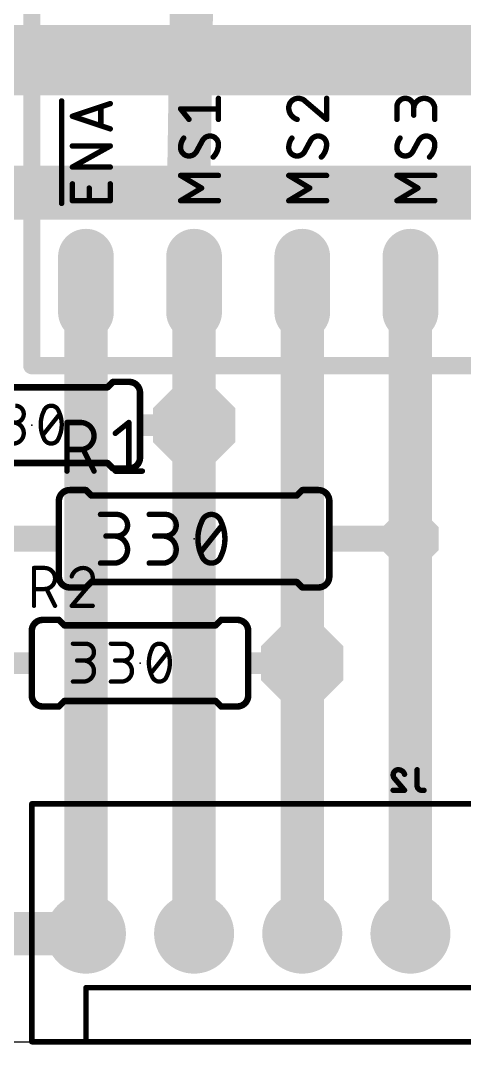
# Model space of a CAD drawing. Extents: x 36.8 to 81, y -0.1 to 39.4.
# Drawn here: x 51.8 to 62.23, y -0.06 to 23.98 of the extents above; entities that cross this region are included whole.
import ezdxf

# ---------------------------------------------------------------- set-up
doc = ezdxf.new("R2010")
doc.units = 0
for name, color, linetype in [('1', 22, 'CONTINUOUS'), ('16', 175, 'CONTINUOUS'), ('17', 82, 'CONTINUOUS'), ('18', 82, 'CONTINUOUS'), ('20', 30, 'CONTINUOUS'), ('21', 253, 'CONTINUOUS'), ('22', 253, 'CONTINUOUS'), ('23', 7, 'CONTINUOUS'), ('25', 253, 'CONTINUOUS'), ('26', 253, 'CONTINUOUS'), ('27', 253, 'CONTINUOUS'), ('51', 253, 'CONTINUOUS')]:
    doc.layers.add(name, color=color, linetype=linetype)

# ---------------------------------------------------------------- blocks, each defined once
blk = doc.blocks.new('ROUNDP')
at = {"const_width": 0.5}
blk.add_lwpolyline([(0, -0.25, 1), (0, 0.25, 1), (0, -0.25)], format="xyb", dxfattribs=at)
blk = doc.blocks.new('RECT')
blk.add_solid([(-0.5, -0.5), (0.5, -0.5), (-0.5, 0.5), (0.5, 0.5)])
blk = doc.blocks.new('OCTAGONP')
at = {"const_width": 0.5}
blk.add_lwpolyline([(-0.25, -0.1036), (-0.25, 0.1036), (-0.1036, 0.25), (0.1036, 0.25), (0.25, 0.1036), (0.25, -0.1036), (0.1036, -0.25), (-0.1036, -0.25), (-0.25, -0.1036), (-0.25, 0.1036)], dxfattribs=at)
blk = doc.blocks.new('LONGP100')
at = {"const_width": 1}
blk.add_lwpolyline([(-0.5, 0), (0.5, 0)], dxfattribs=at)
at = {"const_width": 0.5}
for points in [[(-0.5, 0.25, 1), (-0.5, -0.25)], [(0.5, -0.25, 1), (0.5, 0.25)]]:
    blk.add_lwpolyline(points, format="xyb", dxfattribs=at)
blk = doc.blocks.new('ROUNDV')
at = {"const_width": 0.5}
blk.add_lwpolyline([(0, -0.25, 1), (0, 0.25, 1), (0, -0.25)], format="xyb", dxfattribs=at)

msp = doc.modelspace()

# ---------------------------------------------------------------- linework, layer by layer
at = {"layer": '1', "const_width": 1.016}
msp.add_lwpolyline([(55.753, 20.066), (55.88, 28.448)], dxfattribs=at)
at = {"layer": '1', "const_width": 0.508}
msp.add_lwpolyline([(55.499, 20.0698, 1), (56.007, 20.0622)], format="xyb", dxfattribs=at)
at = {"layer": '16'}
for points, const_width in [([(68.072, 23.241), (42.799, 23.241)], 1.27), ([(67.31, 22.86), (43.18, 22.86)], 1.27), ([(46.99, 19.939), (77.089, 19.939)], 1.27), ([(46.99, 19.939), (55.753, 19.939)], 1.016), ([(55.753, 20.066), (55.753, 19.939)], 1.016), ([(71.247, 19.939), (55.753, 19.939)], 1.016), ([(53.34, 17.78), (53.34, 2.54)], 1.016), ([(55.88, 17.78), (55.88, 14.478)], 1.016), ([(58.42, 17.78), (58.42, 2.54)], 1.016), ([(58.42, 8.89), (58.42, 17.78)], 1.016), ([(60.96, 17.78), (60.96, 2.54)], 1.016), ([(60.96, 11.811), (60.96, 17.78)], 1.016), ([(55.88, 14.478), (55.88, 2.54)], 1.016), ([(45.72, 2.54), (53.34, 2.54)], 1.016)]:
    msp.add_lwpolyline(points, dxfattribs=dict(at, const_width=const_width))
at = {"layer": '16', "const_width": 0.508}
for points in [[(56.007, 20.066, 1), (55.499, 20.066)], [(55.753, 20.193, 1), (55.753, 19.685)], [(55.753, 19.685, 1), (55.753, 20.193)], [(55.499, 19.939, 1), (56.007, 19.939)], [(53.594, 17.78, 1), (53.086, 17.78)], [(56.134, 17.78, 1), (55.626, 17.78)], [(58.674, 17.78, 1), (58.166, 17.78)], [(58.674, 17.78, 1), (58.166, 17.78)], [(61.214, 17.78, 1), (60.706, 17.78)], [(61.214, 17.78, 1), (60.706, 17.78)], [(56.134, 14.478, 1), (55.626, 14.478)], [(55.626, 14.478, 1), (56.134, 14.478)], [(60.706, 11.811, 1), (61.214, 11.811)], [(58.166, 8.89, 1), (58.674, 8.89)], [(53.34, 2.286, 1), (53.34, 2.794)], [(53.086, 2.54, 1), (53.594, 2.54)], [(55.626, 2.54, 1), (56.134, 2.54)], [(58.166, 2.54, 1), (58.674, 2.54)], [(60.706, 2.54, 1), (61.214, 2.54)]]:
    msp.add_lwpolyline(points, format="xyb", dxfattribs=at)
at = {"layer": '20'}
msp.add_line((36.83, 0), (80.95, 0), dxfattribs=at)
at = {"layer": '21'}
for points, const_width in [([(52.07, 15.875), (52.07, 32.385)], 0.4064), ([(52.7685, 19.685), (52.7685, 22.0903)], 0.127), ([(56.4515, 21.6572), (56.4515, 22.1511)], 0.127), ([(58.4976, 22.077), (58.9915, 21.6572)], 0.127), ([(58.9915, 21.6572), (58.9915, 22.1511)], 0.127), ([(53.0225, 21.7305), (53.9115, 22.0268)], 0.127), ([(53.6893, 21.9527), (53.6893, 21.5082)], 0.127), ([(55.7601, 21.6572), (55.5625, 21.9041)], 0.127), ([(55.5625, 21.9041), (56.4515, 21.9041)], 0.127), ([(60.6425, 21.6572), (60.6425, 21.9535)], 0.127), ([(61.0376, 21.9535), (61.0376, 21.7559)], 0.127), ([(61.5315, 21.6572), (61.5315, 21.9041)], 0.127), ([(53.9115, 21.4342), (53.0225, 21.7305)], 0.127), ([(56.0811, 21.1684), (55.9329, 20.8967)], 0.127), ([(58.6211, 21.1684), (58.4729, 20.8967)], 0.127), ([(61.1611, 21.1684), (61.0129, 20.8967)], 0.127), ([(53.0225, 20.5387), (53.9115, 21.0326)], 0.127), ([(53.9115, 21.0326), (53.0225, 21.0326)], 0.127), ([(53.9115, 20.5387), (53.0225, 20.5387)], 0.127), ([(53.0225, 19.7485), (53.0225, 20.1436)], 0.127), ([(53.9115, 20.1436), (53.9115, 19.7485)], 0.127), ([(56.0564, 20.0448), (55.5625, 20.3412)], 0.127), ([(55.5625, 20.3412), (56.4515, 20.3412)], 0.127), ([(58.5964, 20.0448), (58.1025, 20.3412)], 0.127), ([(58.1025, 20.3412), (58.9915, 20.3412)], 0.127), ([(61.1364, 20.0448), (60.6425, 20.3412)], 0.127), ([(60.6425, 20.3412), (61.5315, 20.3412)], 0.127), ([(53.4176, 19.7485), (53.4176, 20.0448)], 0.127), ([(55.5625, 19.7485), (56.0564, 20.0448)], 0.127), ([(58.1025, 19.7485), (58.5964, 20.0448)], 0.127), ([(60.6425, 19.7485), (61.1364, 20.0448)], 0.127), ([(53.9115, 19.7485), (53.0225, 19.7485)], 0.127), ([(56.4515, 19.7485), (55.5625, 19.7485)], 0.127), ([(58.9915, 19.7485), (58.1025, 19.7485)], 0.127), ([(61.5315, 19.7485), (60.6425, 19.7485)], 0.127), ([(72.39, 15.875), (52.07, 15.875)], 0.4064), ([(53.848, 15.367), (50.292, 15.367)], 0.1524), ([(53.848, 15.367), (53.975, 15.494)], 0.1524), ([(54.356, 15.494), (53.975, 15.494)], 0.1524), ([(54.61, 13.716), (54.61, 15.24)], 0.1524), ([(53.848, 13.589), (50.292, 13.589)], 0.1524), ([(53.848, 13.589), (53.975, 13.462)], 0.1524), ([(54.356, 13.462), (53.975, 13.462)], 0.1524), ([(52.959, 12.954), (53.34, 12.954)], 0.1524), ([(53.467, 12.827), (53.34, 12.954)], 0.1524), ([(58.293, 12.827), (58.42, 12.954)], 0.1524), ([(58.801, 12.954), (58.42, 12.954)], 0.1524), ([(52.705, 10.922), (52.705, 12.7)], 0.1524), ([(58.293, 12.827), (53.467, 12.827)], 0.1524), ([(59.055, 10.922), (59.055, 12.7)], 0.1524), ([(53.467, 10.795), (53.34, 10.668)], 0.1524), ([(58.293, 10.795), (53.467, 10.795)], 0.1524), ([(58.293, 10.795), (58.42, 10.668)], 0.1524), ([(52.959, 10.668), (53.34, 10.668)], 0.1524), ([(58.801, 10.668), (58.42, 10.668)], 0.1524), ([(52.324, 9.906), (52.705, 9.906)], 0.1524), ([(52.832, 9.779), (52.705, 9.906)], 0.1524), ([(56.388, 9.779), (56.515, 9.906)], 0.1524), ([(56.896, 9.906), (56.515, 9.906)], 0.1524), ([(52.07, 8.128), (52.07, 9.652)], 0.1524), ([(56.388, 9.779), (52.832, 9.779)], 0.1524), ([(57.15, 8.128), (57.15, 9.652)], 0.1524), ([(52.324, 7.874), (52.705, 7.874)], 0.1524), ([(52.832, 8.001), (52.705, 7.874)], 0.1524), ([(56.388, 8.001), (52.832, 8.001)], 0.1524), ([(56.388, 8.001), (56.515, 7.874)], 0.1524), ([(56.896, 7.874), (56.515, 7.874)], 0.1524)]:
    msp.add_lwpolyline(points, dxfattribs=dict(at, const_width=const_width))
for points, const_width in [([(52.8003, 22.0903, 1), (52.7368, 22.0903)], 0.0635), ([(56.4833, 22.1511, 1), (56.4198, 22.1511)], 0.0635), ([(58.3248, 22.1511, 0.4142), (58.1025, 21.9288)], 0.127), ([(58.3248, 22.1828, 1), (58.3247, 22.1193)], 0.0635), ([(58.4976, 22.077, 0.2053), (58.3248, 22.1511)], 0.127), ([(58.3248, 22.1193, 1), (58.3248, 22.1828)], 0.0635), ([(58.5182, 22.1012, 1), (58.477, 22.0528)], 0.0635), ([(58.4746, 22.0551, 1), (58.5206, 22.0989)], 0.0635), ([(59.0233, 22.1511, 1), (58.9597, 22.1511)], 0.0635), ([(61.0376, 21.9535, 1), (60.6425, 21.9535)], 0.127), ([(61.5315, 21.9041, 1), (61.0376, 21.9041)], 0.127), ([(53.721, 21.9527, 1), (53.6575, 21.9527)], 0.0635), ([(53.9215, 21.9967, 1), (53.9015, 22.0569)], 0.0635), ([(55.5625, 21.9359, 1), (55.5625, 21.8724)], 0.0635), ([(55.5873, 21.9239, 1), (55.5377, 21.8843)], 0.0635), ([(56.4515, 21.8724, 1), (56.4515, 21.9359)], 0.0635), ([(58.1025, 21.9288, 0.3252), (58.3001, 21.6572)], 0.127), ([(58.1342, 21.9288, 1), (58.0708, 21.9288)], 0.0635), ([(58.0708, 21.9288, 1), (58.1343, 21.9288)], 0.0635), ([(60.6743, 21.9535, 1), (60.6108, 21.9535)], 0.0635), ([(60.6108, 21.9535, 1), (60.6743, 21.9535)], 0.0635), ([(61.0694, 21.9535, 1), (61.0059, 21.9535)], 0.0635), ([(61.0059, 21.9535, 1), (61.0694, 21.9535)], 0.0635), ([(61.0059, 21.9041, 1), (61.0694, 21.9041)], 0.0635), ([(61.5633, 21.9041, 1), (61.4997, 21.9041)], 0.0635), ([(61.4997, 21.9041, 1), (61.5633, 21.9041)], 0.0635), ([(53.0325, 21.7606, 1), (53.0125, 21.7004)], 0.0635), ([(53.0125, 21.7606, 1), (53.0325, 21.7004)], 0.0635), ([(55.7353, 21.6373, 1), (55.7848, 21.677)], 0.0635), ([(56.4198, 21.6572, 1), (56.4833, 21.6572)], 0.0635), ([(58.2903, 21.627, 1), (58.3098, 21.6874)], 0.0635), ([(58.9597, 21.6572, 1), (59.0233, 21.6572)], 0.0635), ([(58.9709, 21.633, 1), (59.0121, 21.6814)], 0.0635), ([(60.6108, 21.6572, 1), (60.6743, 21.6572)], 0.0635), ([(61.0059, 21.7559, 1), (61.0694, 21.7559)], 0.0635), ([(61.4997, 21.6572, 1), (61.5633, 21.6572)], 0.0635), ([(53.6575, 21.5082, 1), (53.721, 21.5082)], 0.0635), ([(53.9015, 21.404, 1), (53.9215, 21.4643)], 0.0635), ([(55.6366, 21.2177, 0.1623), (55.5625, 20.9955)], 0.127), ([(55.662, 21.1987, 1), (55.6112, 21.2368)], 0.0635), ([(56.0537, 21.1845, 1), (56.1084, 21.1522)], 0.0635), ([(56.2539, 21.2671, 0.2656), (56.0811, 21.1684)], 0.127), ([(56.109, 21.1532, 1), (56.0532, 21.1836)], 0.0635), ([(56.2539, 21.2989, 1), (56.2539, 21.2354)], 0.0635), ([(56.4515, 21.0696, 0.4142), (56.2539, 21.2671)], 0.127), ([(56.2539, 21.2354, 1), (56.2539, 21.2989)], 0.0635), ([(58.1766, 21.2177, 0.1623), (58.1025, 20.9955)], 0.127), ([(58.202, 21.1987, 1), (58.1512, 21.2368)], 0.0635), ([(58.5937, 21.1845, 1), (58.6484, 21.1522)], 0.0635), ([(58.7939, 21.2671, 0.2656), (58.6211, 21.1684)], 0.127), ([(58.649, 21.1532, 1), (58.5932, 21.1836)], 0.0635), ([(58.7939, 21.2989, 1), (58.7939, 21.2354)], 0.0635), ([(58.9915, 21.0696, 0.4142), (58.7939, 21.2671)], 0.127), ([(58.7939, 21.2354, 1), (58.7939, 21.2989)], 0.0635), ([(60.7166, 21.2177, 0.1623), (60.6425, 20.9955)], 0.127), ([(60.742, 21.1987, 1), (60.6912, 21.2368)], 0.0635), ([(61.1337, 21.1845, 1), (61.1884, 21.1522)], 0.0635), ([(61.3339, 21.2671, 0.2656), (61.1611, 21.1684)], 0.127), ([(61.189, 21.1532, 1), (61.1332, 21.1836)], 0.0635), ([(61.3339, 21.2989, 1), (61.3339, 21.2354)], 0.0635), ([(61.5315, 21.0696, 0.4142), (61.3339, 21.2671)], 0.127), ([(61.3339, 21.2354, 1), (61.3339, 21.2989)], 0.0635), ([(53.0225, 21.0643, 1), (53.0225, 21.0008)], 0.0635), ([(53.9269, 21.0048, 1), (53.8961, 21.0603)], 0.0635), ([(53.9115, 21.0008, 1), (53.9115, 21.0643)], 0.0635), ([(55.5625, 20.9955, 0.4142), (55.7601, 20.7979)], 0.127), ([(55.5943, 20.9955, 1), (55.5307, 20.9955)], 0.0635), ([(55.5307, 20.9955, 1), (55.5943, 20.9955)], 0.0635), ([(55.7601, 20.7979, 0.2656), (55.9329, 20.8967)], 0.127), ([(55.905, 20.9119, 1), (55.9608, 20.8815)], 0.0635), ([(55.9603, 20.8806, 1), (55.9056, 20.9128)], 0.0635), ([(56.328, 20.7732, 0.2), (56.4515, 21.0696)], 0.127), ([(56.4832, 21.0696, 1), (56.4198, 21.0696)], 0.0635), ([(56.4198, 21.0696, 1), (56.4832, 21.0696)], 0.0635), ([(58.1025, 20.9955, 0.4142), (58.3001, 20.7979)], 0.127), ([(58.1343, 20.9955, 1), (58.0708, 20.9955)], 0.0635), ([(58.0708, 20.9955, 1), (58.1343, 20.9955)], 0.0635), ([(58.3001, 20.7979, 0.2656), (58.4729, 20.8967)], 0.127), ([(58.445, 20.9119, 1), (58.5008, 20.8815)], 0.0635), ([(58.5003, 20.8806, 1), (58.4456, 20.9128)], 0.0635), ([(58.868, 20.7732, 0.2), (58.9915, 21.0696)], 0.127), ([(59.0232, 21.0696, 1), (58.9598, 21.0696)], 0.0635), ([(58.9598, 21.0696, 1), (59.0232, 21.0696)], 0.0635), ([(60.6425, 20.9955, 0.4142), (60.8401, 20.7979)], 0.127), ([(60.6743, 20.9955, 1), (60.6108, 20.9955)], 0.0635), ([(60.6108, 20.9955, 1), (60.6743, 20.9955)], 0.0635), ([(60.8401, 20.7979, 0.2656), (61.0129, 20.8967)], 0.127), ([(60.985, 20.9119, 1), (61.0408, 20.8815)], 0.0635), ([(61.0403, 20.8806, 1), (60.9856, 20.9128)], 0.0635), ([(61.408, 20.7732, 0.2), (61.5315, 21.0696)], 0.127), ([(61.5632, 21.0696, 1), (61.4998, 21.0696)], 0.0635), ([(61.4998, 21.0696, 1), (61.5632, 21.0696)], 0.0635), ([(55.7601, 20.8297, 1), (55.7601, 20.7662)], 0.0635), ([(55.7601, 20.7662, 1), (55.7601, 20.8297)], 0.0635), ([(56.3057, 20.7958, 1), (56.3504, 20.7507)], 0.0635), ([(58.3001, 20.8297, 1), (58.3001, 20.7662)], 0.0635), ([(58.3001, 20.7662, 1), (58.3001, 20.8297)], 0.0635), ([(58.8457, 20.7958, 1), (58.8904, 20.7507)], 0.0635), ([(60.8401, 20.8297, 1), (60.8401, 20.7662)], 0.0635), ([(60.8401, 20.7662, 1), (60.8401, 20.8297)], 0.0635), ([(61.3857, 20.7958, 1), (61.4304, 20.7507)], 0.0635), ([(53.0225, 20.5704, 1), (53.0225, 20.5069)], 0.0635), ([(53.0071, 20.5664, 1), (53.0379, 20.5109)], 0.0635), ([(53.9115, 20.5069, 1), (53.9115, 20.5704)], 0.0635), ([(53.0543, 20.1436, 1), (52.9907, 20.1436)], 0.0635), ([(53.9433, 20.1436, 1), (53.8798, 20.1436)], 0.0635), ([(55.5788, 20.3684, 1), (55.5462, 20.3139)], 0.0635), ([(55.5625, 20.3729, 1), (55.5625, 20.3094)], 0.0635), ([(56.4515, 20.3094, 1), (56.4515, 20.3729)], 0.0635), ([(58.1188, 20.3684, 1), (58.0862, 20.3139)], 0.0635), ([(58.1025, 20.3729, 1), (58.1025, 20.3094)], 0.0635), ([(58.9915, 20.3094, 1), (58.9915, 20.3729)], 0.0635), ([(60.6588, 20.3684, 1), (60.6262, 20.3139)], 0.0635), ([(60.6425, 20.3729, 1), (60.6425, 20.3094)], 0.0635), ([(61.5315, 20.3094, 1), (61.5315, 20.3729)], 0.0635), ([(53.4494, 20.0448, 1), (53.3859, 20.0448)], 0.0635), ([(56.0727, 20.0176, 1), (56.0401, 20.0721)], 0.0635), ([(56.0401, 20.0176, 1), (56.0727, 20.0721)], 0.0635), ([(58.6127, 20.0176, 1), (58.5801, 20.0721)], 0.0635), ([(58.5801, 20.0176, 1), (58.6127, 20.0721)], 0.0635), ([(61.1527, 20.0176, 1), (61.1201, 20.0721)], 0.0635), ([(61.1201, 20.0176, 1), (61.1527, 20.0721)], 0.0635), ([(52.7368, 19.685, 1), (52.8003, 19.685)], 0.0635), ([(52.9907, 19.7485, 1), (53.0543, 19.7485)], 0.0635), ([(53.0225, 19.7802, 1), (53.0225, 19.7168)], 0.0635), ([(53.3859, 19.7485, 1), (53.4494, 19.7485)], 0.0635), ([(53.8798, 19.7485, 1), (53.9433, 19.7485)], 0.0635), ([(53.9115, 19.7168, 1), (53.9115, 19.7802)], 0.0635), ([(55.5625, 19.7802, 1), (55.5625, 19.7168)], 0.0635), ([(55.5462, 19.7757, 1), (55.5788, 19.7213)], 0.0635), ([(56.4515, 19.7168, 1), (56.4515, 19.7802)], 0.0635), ([(58.1025, 19.7802, 1), (58.1025, 19.7168)], 0.0635), ([(58.0862, 19.7757, 1), (58.1188, 19.7213)], 0.0635), ([(58.9915, 19.7168, 1), (58.9915, 19.7802)], 0.0635), ([(60.6425, 19.7802, 1), (60.6425, 19.7168)], 0.0635), ([(60.6262, 19.7757, 1), (60.6588, 19.7213)], 0.0635), ([(61.5315, 19.7168, 1), (61.5315, 19.7802)], 0.0635), ([(52.07, 15.9766, 1), (52.07, 15.7734)], 0.2032), ([(51.9684, 15.875, 1), (52.1716, 15.875)], 0.2032), ([(53.8211, 15.3939, 1), (53.8749, 15.3401)], 0.0762), ([(53.848, 15.3289, 1), (53.848, 15.4051)], 0.0762), ([(53.975, 15.5321, 1), (53.975, 15.4559)], 0.0762), ([(54.0019, 15.4671, 1), (53.9481, 15.5209)], 0.0762), ([(54.61, 15.24, 0.4142), (54.356, 15.494)], 0.1524), ([(54.356, 15.5321, 1), (54.356, 15.4559)], 0.0762), ([(54.356, 15.4559, 1), (54.356, 15.5321)], 0.0762), ([(54.6481, 15.24, 1), (54.5719, 15.24)], 0.0762), ([(54.5719, 15.24, 1), (54.6481, 15.24)], 0.0762), ([(54.356, 13.462, 0.4142), (54.61, 13.716)], 0.1524), ([(54.6481, 13.716, 1), (54.5719, 13.716)], 0.0762), ([(54.5719, 13.716, 1), (54.6481, 13.716)], 0.0762), ([(53.8749, 13.6159, 1), (53.8211, 13.5621)], 0.0762), ([(53.848, 13.5509, 1), (53.848, 13.6271)], 0.0762), ([(53.975, 13.5001, 1), (53.975, 13.4239)], 0.0762), ([(53.9481, 13.4351, 1), (54.0019, 13.4889)], 0.0762), ([(54.356, 13.5001, 1), (54.356, 13.4239)], 0.0762), ([(54.356, 13.4239, 1), (54.356, 13.5001)], 0.0762), ([(52.959, 12.954, 0.4142), (52.705, 12.7)], 0.1524), ([(52.959, 12.9921, 1), (52.959, 12.9159)], 0.0762), ([(52.959, 12.9159, 1), (52.959, 12.9921)], 0.0762), ([(53.3669, 12.9809, 1), (53.3131, 12.9271)], 0.0762), ([(53.34, 12.9159, 1), (53.34, 12.9921)], 0.0762), ([(58.42, 12.9921, 1), (58.42, 12.9159)], 0.0762), ([(58.4469, 12.9271, 1), (58.3931, 12.9809)], 0.0762), ([(59.055, 12.7, 0.4142), (58.801, 12.954)], 0.1524), ([(58.801, 12.9921, 1), (58.801, 12.9159)], 0.0762), ([(58.801, 12.9159, 1), (58.801, 12.9921)], 0.0762), ([(52.7431, 12.7, 1), (52.6669, 12.7)], 0.0762), ([(53.467, 12.8651, 1), (53.467, 12.7889)], 0.0762), ([(53.4401, 12.8001, 1), (53.4939, 12.8539)], 0.0762), ([(58.2661, 12.8539, 1), (58.3199, 12.8001)], 0.0762), ([(58.293, 12.7889, 1), (58.293, 12.8651)], 0.0762), ([(59.0931, 12.7, 1), (59.0169, 12.7)], 0.0762), ([(52.6669, 12.7, 1), (52.7431, 12.7)], 0.0762), ([(59.0169, 12.7, 1), (59.0931, 12.7)], 0.0762), ([(52.705, 10.922, 0.4142), (52.959, 10.668)], 0.1524), ([(52.7431, 10.922, 1), (52.6669, 10.922)], 0.0762), ([(52.6669, 10.922, 1), (52.7431, 10.922)], 0.0762), ([(53.467, 10.8331, 1), (53.467, 10.7569)], 0.0762), ([(53.4939, 10.7681, 1), (53.4401, 10.8219)], 0.0762), ([(58.3199, 10.8219, 1), (58.2661, 10.7681)], 0.0762), ([(58.293, 10.7569, 1), (58.293, 10.8331)], 0.0762), ([(58.801, 10.668, 0.4142), (59.055, 10.922)], 0.1524), ([(59.0931, 10.922, 1), (59.0169, 10.922)], 0.0762), ([(59.0169, 10.922, 1), (59.0931, 10.922)], 0.0762), ([(52.959, 10.7061, 1), (52.959, 10.6299)], 0.0762), ([(52.959, 10.6299, 1), (52.959, 10.7061)], 0.0762), ([(53.3131, 10.6949, 1), (53.3669, 10.6411)], 0.0762), ([(53.34, 10.6299, 1), (53.34, 10.7061)], 0.0762), ([(58.42, 10.7061, 1), (58.42, 10.6299)], 0.0762), ([(58.3931, 10.6411, 1), (58.4469, 10.6949)], 0.0762), ([(58.801, 10.7061, 1), (58.801, 10.6299)], 0.0762), ([(58.801, 10.6299, 1), (58.801, 10.7061)], 0.0762), ([(52.324, 9.906, 0.4142), (52.07, 9.652)], 0.1524), ([(52.324, 9.9441, 1), (52.324, 9.8679)], 0.0762), ([(52.324, 9.8679, 1), (52.324, 9.9441)], 0.0762), ([(52.7319, 9.9329, 1), (52.6781, 9.8791)], 0.0762), ([(52.705, 9.8679, 1), (52.705, 9.9441)], 0.0762), ([(56.515, 9.9441, 1), (56.515, 9.8679)], 0.0762), ([(56.5419, 9.8791, 1), (56.4881, 9.9329)], 0.0762), ([(57.15, 9.652, 0.4142), (56.896, 9.906)], 0.1524), ([(56.896, 9.9441, 1), (56.896, 9.8679)], 0.0762), ([(56.896, 9.8679, 1), (56.896, 9.9441)], 0.0762), ([(52.1081, 9.652, 1), (52.0319, 9.652)], 0.0762), ([(52.0319, 9.652, 1), (52.1081, 9.652)], 0.0762), ([(52.832, 9.8171, 1), (52.832, 9.7409)], 0.0762), ([(52.8051, 9.7521, 1), (52.8589, 9.8059)], 0.0762), ([(56.3611, 9.8059, 1), (56.4149, 9.7521)], 0.0762), ([(56.388, 9.7409, 1), (56.388, 9.8171)], 0.0762), ([(57.1881, 9.652, 1), (57.1119, 9.652)], 0.0762), ([(57.1119, 9.652, 1), (57.1881, 9.652)], 0.0762), ([(52.07, 8.128, 0.4142), (52.324, 7.874)], 0.1524), ([(52.1081, 8.128, 1), (52.0319, 8.128)], 0.0762), ([(56.896, 7.874, 0.4142), (57.15, 8.128)], 0.1524), ([(57.1881, 8.128, 1), (57.1119, 8.128)], 0.0762), ([(52.0319, 8.128, 1), (52.1081, 8.128)], 0.0762), ([(52.324, 7.9121, 1), (52.324, 7.8359)], 0.0762), ([(52.324, 7.8359, 1), (52.324, 7.9121)], 0.0762), ([(52.6781, 7.9009, 1), (52.7319, 7.8471)], 0.0762), ([(52.705, 7.8359, 1), (52.705, 7.9121)], 0.0762), ([(52.832, 8.0391, 1), (52.832, 7.9629)], 0.0762), ([(52.8589, 7.9741, 1), (52.8051, 8.0279)], 0.0762), ([(56.4149, 8.0279, 1), (56.3611, 7.9741)], 0.0762), ([(56.388, 7.9629, 1), (56.388, 8.0391)], 0.0762), ([(56.515, 7.9121, 1), (56.515, 7.8359)], 0.0762), ([(56.4881, 7.8471, 1), (56.5419, 7.9009)], 0.0762), ([(56.896, 7.9121, 1), (56.896, 7.8359)], 0.0762), ([(56.896, 7.8359, 1), (56.896, 7.9121)], 0.0762), ([(57.1119, 8.128, 1), (57.1881, 8.128)], 0.0762)]:
    msp.add_lwpolyline(points, format="xyb", dxfattribs=dict(at, const_width=const_width))
at = {"layer": '22', "const_width": 0.127}
for points in [[(52.07, 5.588), (52.07, 0)], [(52.07, 5.588), (67.31, 5.588)], [(66.04, 1.27), (53.34, 1.27)], [(53.34, 1.27), (53.34, 0)], [(52.07, 0), (53.34, 0)], [(53.34, 0), (66.04, 0)]]:
    msp.add_lwpolyline(points, dxfattribs=at)
at = {"layer": '22', "const_width": 0.0635}
for points in [[(52.1018, 5.588, 1), (52.0382, 5.588)], [(52.07, 5.6197, 1), (52.07, 5.5563)], [(53.34, 1.3017, 1), (53.34, 1.2383)], [(53.3718, 1.27, 1), (53.3083, 1.27)], [(52.07, 0.0318, 1), (52.07, -0.0318)], [(52.0382, 0, 1), (52.1018, 0)], [(53.34, 0.0318, 1), (53.34, -0.0318)], [(53.3083, 0, 1), (53.3718, 0)], [(53.34, -0.0318, 1), (53.34, 0.0318)]]:
    msp.add_lwpolyline(points, format="xyb", dxfattribs=at)
at = {"layer": '23'}
for p in [(52.07, 14.478), (55.88, 11.811), (54.61, 8.89)]:
    msp.add_point(p, dxfattribs=at)
at = {"layer": '25'}
for points, const_width in [([(52.8955, 14.5733, 1), (52.8955, 14.5098)], 0.0635), ([(52.9273, 14.5415, 1), (52.8638, 14.5415)], 0.0635), ([(53.213, 14.5733, 1), (53.213, 14.5098)], 0.0635), ([(53.213, 13.9065, 1), (53.213, 14.5415)], 0.127), ([(53.213, 14.5098, 1), (53.213, 14.5733)], 0.0635), ([(54.3795, 14.5415, 1), (54.316, 14.5415)], 0.0635), ([(54.3675, 14.5167, 1), (54.3279, 14.5663)], 0.0635), ([(54.0104, 14.3123, 1), (54.05, 14.2627)], 0.0635), ([(52.8955, 13.9383, 1), (52.8955, 13.8748)], 0.0635), ([(53.213, 13.9383, 1), (53.213, 13.8748)], 0.0635), ([(53.213, 13.8748, 1), (53.213, 13.9383)], 0.0635), ([(53.3049, 13.9207, 1), (53.2481, 13.8923)], 0.0635), ([(52.8638, 13.3985, 1), (52.9273, 13.3985)], 0.0635), ([(53.5021, 13.3843, 1), (53.5589, 13.4127)], 0.0635), ([(54.0302, 13.4303, 1), (54.0302, 13.3667)], 0.0635), ([(54.316, 13.3985, 1), (54.3795, 13.3985)], 0.0635), ([(54.6652, 13.3667, 1), (54.6652, 13.4303)], 0.0635), ([(52.1462, 11.1252, 1), (52.0954, 11.1252)], 0.0508), ([(52.1208, 11.1506, 1), (52.1208, 11.0998)], 0.0508), ([(52.3677, 10.6313, 1), (52.3677, 11.1252)], 0.1016), ([(52.3677, 11.1506, 1), (52.3677, 11.0998)], 0.0508), ([(52.3677, 11.0998, 1), (52.3677, 11.1506)], 0.0508), ([(53.2774, 11.1252, 0.3252), (53.0058, 10.9276)], 0.1016), ([(53.4997, 10.903, 0.4142), (53.2774, 11.1252)], 0.1016), ([(53.2774, 11.1506, 1), (53.2774, 11.0998)], 0.0508), ([(53.2774, 11.0998, 1), (53.2774, 11.1506)], 0.0508), ([(52.9816, 10.9355, 1), (53.0299, 10.9198)], 0.0508), ([(53.4256, 10.7301, 0.2053), (53.4997, 10.903)], 0.1016), ([(53.5251, 10.9029, 1), (53.4743, 10.903)], 0.0508), ([(53.4743, 10.903, 1), (53.5251, 10.903)], 0.0508), ([(52.1208, 10.6567, 1), (52.1208, 10.6059)], 0.0508), ([(52.3677, 10.6567, 1), (52.3677, 10.6059)], 0.0508), ([(52.3677, 10.6059, 1), (52.3677, 10.6567)], 0.0508), ([(52.4398, 10.6427, 1), (52.3944, 10.62)], 0.0508), ([(53.4081, 10.7485, 1), (53.4431, 10.7117)], 0.0508), ([(53.4449, 10.7136, 1), (53.4062, 10.7465)], 0.0508), ([(52.0954, 10.2362, 1), (52.1462, 10.2362)], 0.0508), ([(52.592, 10.2248, 1), (52.6374, 10.2476)], 0.0508), ([(52.9864, 10.2527, 1), (53.0251, 10.2197)], 0.0508), ([(53.0058, 10.2616, 1), (53.0058, 10.2108)], 0.0508), ([(53.4997, 10.2108, 1), (53.4997, 10.2616)], 0.0508)]:
    msp.add_lwpolyline(points, format="xyb", dxfattribs=dict(at, const_width=const_width))
for points, const_width in [([(52.8955, 13.3985), (52.8955, 14.5415)], 0.127), ([(52.8955, 14.5415), (53.213, 14.5415)], 0.127), ([(54.0302, 14.2875), (54.3477, 14.5415)], 0.127), ([(54.3477, 14.5415), (54.3477, 13.3985)], 0.127), ([(53.213, 13.9065), (52.8955, 13.9065)], 0.127), ([(53.5305, 13.3985), (53.2765, 13.9065)], 0.127), ([(54.0302, 13.3985), (54.6652, 13.3985)], 0.127), ([(52.1208, 10.2362), (52.1208, 11.1252)], 0.1016), ([(52.1208, 11.1252), (52.3677, 11.1252)], 0.1016), ([(52.3677, 10.6313), (52.1208, 10.6313)], 0.1016), ([(52.6147, 10.2362), (52.4171, 10.6313)], 0.1016), ([(53.4256, 10.7301), (53.0058, 10.2362)], 0.1016), ([(53.0058, 10.2362), (53.4997, 10.2362)], 0.1016)]:
    msp.add_lwpolyline(points, dxfattribs=dict(at, const_width=const_width))
at = {"layer": '26'}
for points, const_width in [([(60.6744, 6.3881, 0.4142), (60.5537, 6.2674)], 0.127), ([(60.5537, 6.2674, 0.2053), (60.5939, 6.1736)], 0.127), ([(60.5855, 6.2674, 1), (60.522, 6.2674)], 0.0635), ([(60.522, 6.2674, 1), (60.5855, 6.2674)], 0.0635), ([(60.8218, 6.2809, 0.3252), (60.6744, 6.3881)], 0.127), ([(60.6744, 6.4198, 1), (60.6744, 6.3564)], 0.0635), ([(60.6744, 6.3564, 1), (60.6744, 6.4198)], 0.0635), ([(60.7916, 6.2711, 1), (60.852, 6.2906)], 0.0635), ([(61.1484, 6.3881, 1), (61.0849, 6.3881)], 0.0635), ([(60.6181, 6.1942, 1), (60.5698, 6.153)], 0.0635), ([(60.5721, 6.1506, 1), (60.6158, 6.1966)], 0.0635), ([(61.1166, 6.0127, 0.4142), (61.2239, 5.9055)], 0.127), ([(61.1484, 6.0127, 1), (61.0849, 6.0127)], 0.0635), ([(61.0849, 6.0127, 1), (61.1484, 6.0127)], 0.0635), ([(60.5537, 5.9372, 1), (60.5537, 5.8738)], 0.0635), ([(60.7976, 5.8849, 1), (60.846, 5.9261)], 0.0635), ([(60.8218, 5.8738, 1), (60.8218, 5.9372)], 0.0635), ([(61.2239, 5.9372, 1), (61.2239, 5.8738)], 0.0635), ([(61.2239, 5.8738, 1), (61.2239, 5.9372)], 0.0635), ([(61.2775, 5.8738, 1), (61.2775, 5.9372)], 0.0635)]:
    msp.add_lwpolyline(points, format="xyb", dxfattribs=dict(at, const_width=const_width))
at = {"layer": '26', "const_width": 0.127}
for points in [[(61.1166, 6.3881), (61.1166, 6.0127)], [(60.5939, 6.1736), (60.8218, 5.9055)], [(60.8218, 5.9055), (60.5537, 5.9055)], [(61.2239, 5.9055), (61.2775, 5.9055)]]:
    msp.add_lwpolyline(points, dxfattribs=at)
at = {"layer": '27'}
for points, const_width in [([(51.6831, 14.5401, 1), (51.6831, 14.9352)], 0.1016), ([(52.5252, 14.9352, 0.3205), (52.3524, 14.8117)], 0.1016), ([(52.6981, 14.8117, 0.3205), (52.5252, 14.9352)], 0.1016), ([(52.5252, 14.9606, 1), (52.5252, 14.9098)], 0.0508), ([(52.5252, 14.9098, 1), (52.5252, 14.9606)], 0.0508), ([(52.3524, 14.8117, 0.1139), (52.2783, 14.4907)], 0.1016), ([(52.3283, 14.82, 1), (52.3764, 14.8035)], 0.0508), ([(52.3752, 14.8006, 1), (52.3295, 14.8229)], 0.0508), ([(52.7209, 14.8229, 1), (52.6752, 14.8006)], 0.0508), ([(52.7722, 14.4907, 0.1139), (52.6981, 14.8117)], 0.1016), ([(52.6741, 14.8035, 1), (52.7221, 14.82)], 0.0508), ([(52.7426, 14.7218, 1), (52.7029, 14.7535)], 0.0508), ([(51.6337, 14.0462, 1), (51.6337, 14.5401)], 0.1016), ([(52.2783, 14.4907, 0.1139), (52.3524, 14.1697)], 0.1016), ([(52.3037, 14.4907, 1), (52.2529, 14.4907)], 0.0508), ([(52.2529, 14.4907, 1), (52.3037, 14.4907)], 0.0508), ([(52.6981, 14.1697, 0.1139), (52.7722, 14.4907)], 0.1016), ([(52.7976, 14.4907, 1), (52.7468, 14.4907)], 0.0508), ([(52.7468, 14.4907, 1), (52.7976, 14.4907)], 0.0508), ([(52.3078, 14.2596, 1), (52.3475, 14.2279)], 0.0508), ([(52.3764, 14.1779, 1), (52.3283, 14.1614)], 0.0508), ([(52.3524, 14.1697, 0.3205), (52.5252, 14.0462)], 0.1016), ([(52.3295, 14.1585, 1), (52.3752, 14.1808)], 0.0508), ([(52.5252, 14.0462, 0.3205), (52.6981, 14.1697)], 0.1016), ([(52.6752, 14.1808, 1), (52.7209, 14.1585)], 0.0508), ([(52.7221, 14.1614, 1), (52.6741, 14.1779)], 0.0508), ([(52.5252, 14.0716, 1), (52.5252, 14.0208)], 0.0508), ([(52.5252, 14.0208, 1), (52.5252, 14.0716)], 0.0508), ([(53.6829, 12.4143, 1), (53.6829, 12.3507)], 0.0635), ([(54.0639, 12.4143, 1), (54.0639, 12.3507)], 0.0635), ([(54.0639, 11.8745, 1), (54.0639, 12.3825)], 0.127), ([(54.0639, 12.3507, 1), (54.0639, 12.4143)], 0.0635), ([(54.8259, 12.4143, 1), (54.8259, 12.3507)], 0.0635), ([(55.2069, 12.4143, 1), (55.2069, 12.3507)], 0.0635), ([(55.2069, 11.8745, 1), (55.2069, 12.3825)], 0.127), ([(55.2069, 12.3507, 1), (55.2069, 12.4143)], 0.0635), ([(56.0642, 12.2238, 0.1139), (55.9689, 11.811)], 0.127), ([(56.0341, 12.234, 1), (56.0942, 12.2135)], 0.0635), ([(56.2864, 12.3825, 0.3205), (56.0642, 12.2238)], 0.127), ([(56.0927, 12.2098, 1), (56.0356, 12.2377)], 0.0635), ([(56.2864, 12.4143, 1), (56.2864, 12.3507)], 0.0635), ([(56.5087, 12.2238, 0.3205), (56.2864, 12.3825)], 0.127), ([(56.2864, 12.3507, 1), (56.2864, 12.4143)], 0.0635), ([(56.5372, 12.2377, 1), (56.4801, 12.2098)], 0.0635), ([(56.6039, 11.811, 0.1139), (56.5087, 12.2238)], 0.127), ([(56.4786, 12.2135, 1), (56.5387, 12.234)], 0.0635), ([(56.5652, 12.1087, 1), (56.5156, 12.1483)], 0.0635), ([(53.8099, 11.9063, 1), (53.8099, 11.8428)], 0.0635), ([(54.0004, 11.2395, 1), (54.0004, 11.8745)], 0.127), ([(54.0004, 11.9063, 1), (54.0004, 11.8428)], 0.0635), ([(54.0639, 11.9063, 1), (54.0639, 11.8428)], 0.0635), ([(54.0639, 11.8428, 1), (54.0639, 11.9063)], 0.0635), ([(54.9529, 11.9063, 1), (54.9529, 11.8428)], 0.0635), ([(55.1434, 11.2395, 1), (55.1434, 11.8745)], 0.127), ([(55.1434, 11.9063, 1), (55.1434, 11.8428)], 0.0635), ([(55.2069, 11.9063, 1), (55.2069, 11.8428)], 0.0635), ([(55.2069, 11.8428, 1), (55.2069, 11.9063)], 0.0635), ([(55.9689, 11.811, 0.1139), (56.0642, 11.3983)], 0.127), ([(56.0007, 11.811, 1), (55.9372, 11.811)], 0.0635), ([(55.9372, 11.811, 1), (56.0007, 11.811)], 0.0635), ([(56.5087, 11.3983, 0.1139), (56.6039, 11.811)], 0.127), ([(56.6357, 11.811, 1), (56.5722, 11.811)], 0.0635), ([(56.5722, 11.811, 1), (56.6357, 11.811)], 0.0635), ([(56.0076, 11.5133, 1), (56.0572, 11.4737)], 0.0635), ([(53.6829, 11.2713, 1), (53.6829, 11.2078)], 0.0635), ([(54.0004, 11.2713, 1), (54.0004, 11.2078)], 0.0635), ([(54.0004, 11.2078, 1), (54.0004, 11.2713)], 0.0635), ([(54.8259, 11.2713, 1), (54.8259, 11.2078)], 0.0635), ([(55.1434, 11.2713, 1), (55.1434, 11.2078)], 0.0635), ([(55.1434, 11.2078, 1), (55.1434, 11.2713)], 0.0635), ([(56.0942, 11.4085, 1), (56.0341, 11.388)], 0.0635), ([(56.0642, 11.3983, 0.3205), (56.2864, 11.2395)], 0.127), ([(56.0356, 11.3843, 1), (56.0927, 11.4122)], 0.0635), ([(56.2864, 11.2395, 0.3205), (56.5087, 11.3983)], 0.127), ([(56.2864, 11.2713, 1), (56.2864, 11.2078)], 0.0635), ([(56.2864, 11.2078, 1), (56.2864, 11.2713)], 0.0635), ([(56.4801, 11.4122, 1), (56.5372, 11.3843)], 0.0635), ([(56.5387, 11.388, 1), (56.4786, 11.4085)], 0.0635), ([(53.0352, 9.3726, 1), (53.0352, 9.3218)], 0.0508), ([(53.3315, 8.9521, 1), (53.3315, 9.3472)], 0.1016), ([(53.3315, 9.3726, 1), (53.3315, 9.3218)], 0.0508), ([(53.3315, 9.3218, 1), (53.3315, 9.3726)], 0.0508), ([(53.9267, 9.3726, 1), (53.9267, 9.3218)], 0.0508), ([(54.2231, 8.9521, 1), (54.2231, 9.3472)], 0.1016), ([(54.2231, 9.3726, 1), (54.2231, 9.3218)], 0.0508), ([(54.2231, 9.3218, 1), (54.2231, 9.3726)], 0.0508), ([(55.0652, 9.3472, 0.3205), (54.8924, 9.2237)], 0.1016), ([(55.2381, 9.2237, 0.3205), (55.0652, 9.3472)], 0.1016), ([(55.0652, 9.3726, 1), (55.0652, 9.3218)], 0.0508), ([(55.0652, 9.3218, 1), (55.0652, 9.3726)], 0.0508), ([(54.8924, 9.2237, 0.1139), (54.8183, 8.9027)], 0.1016), ([(54.8683, 9.232, 1), (54.9164, 9.2155)], 0.0508), ([(54.9152, 9.2126, 1), (54.8695, 9.2349)], 0.0508), ([(55.2609, 9.2349, 1), (55.2152, 9.2126)], 0.0508), ([(55.3122, 8.9027, 0.1139), (55.2381, 9.2237)], 0.1016), ([(55.2141, 9.2155, 1), (55.2621, 9.232)], 0.0508), ([(55.2826, 9.1338, 1), (55.2429, 9.1655)], 0.0508), ([(53.134, 8.9775, 1), (53.134, 8.9267)], 0.0508), ([(53.2821, 8.4582, 1), (53.2821, 8.9521)], 0.1016), ([(53.2821, 8.9775, 1), (53.2821, 8.9267)], 0.0508), ([(53.3315, 8.9775, 1), (53.3315, 8.9267)], 0.0508), ([(53.3315, 8.9267, 1), (53.3315, 8.9775)], 0.0508), ([(54.0255, 8.9775, 1), (54.0255, 8.9267)], 0.0508), ([(54.1737, 8.4582, 1), (54.1737, 8.9521)], 0.1016), ([(54.1737, 8.9775, 1), (54.1737, 8.9267)], 0.0508), ([(54.2231, 8.9775, 1), (54.2231, 8.9267)], 0.0508), ([(54.2231, 8.9267, 1), (54.2231, 8.9775)], 0.0508), ([(54.8183, 8.9027, 0.1139), (54.8924, 8.5817)], 0.1016), ([(54.8437, 8.9027, 1), (54.7929, 8.9027)], 0.0508), ([(54.7929, 8.9027, 1), (54.8437, 8.9027)], 0.0508), ([(55.2381, 8.5817, 0.1139), (55.3122, 8.9027)], 0.1016), ([(55.3376, 8.9027, 1), (55.2868, 8.9027)], 0.0508), ([(55.2868, 8.9027, 1), (55.3376, 8.9027)], 0.0508), ([(54.8478, 8.6716, 1), (54.8875, 8.6399)], 0.0508), ([(53.0352, 8.4836, 1), (53.0352, 8.4328)], 0.0508), ([(53.2821, 8.4836, 1), (53.2821, 8.4328)], 0.0508), ([(53.2821, 8.4328, 1), (53.2821, 8.4836)], 0.0508), ([(53.9267, 8.4836, 1), (53.9267, 8.4328)], 0.0508), ([(54.1737, 8.4836, 1), (54.1737, 8.4328)], 0.0508), ([(54.1737, 8.4328, 1), (54.1737, 8.4836)], 0.0508), ([(54.9164, 8.5899, 1), (54.8683, 8.5734)], 0.0508), ([(54.8924, 8.5817, 0.3205), (55.0652, 8.4582)], 0.1016), ([(54.8695, 8.5705, 1), (54.9152, 8.5928)], 0.0508), ([(55.0652, 8.4582, 0.3205), (55.2381, 8.5817)], 0.1016), ([(55.0652, 8.4836, 1), (55.0652, 8.4328)], 0.0508), ([(55.0652, 8.4328, 1), (55.0652, 8.4836)], 0.0508), ([(55.2152, 8.5928, 1), (55.2609, 8.5705)], 0.0508), ([(55.2621, 8.5734, 1), (55.2141, 8.5899)], 0.0508)]:
    msp.add_lwpolyline(points, format="xyb", dxfattribs=dict(at, const_width=const_width))
for points, const_width in [([(52.3277, 14.2438), (52.7228, 14.7376)], 0.1016), ([(53.6829, 12.3825), (54.0639, 12.3825)], 0.127), ([(54.8259, 12.3825), (55.2069, 12.3825)], 0.127), ([(56.0324, 11.4935), (56.5404, 12.1285)], 0.127), ([(54.0639, 11.8745), (53.8099, 11.8745)], 0.127), ([(55.2069, 11.8745), (54.9529, 11.8745)], 0.127), ([(53.6829, 11.2395), (54.0004, 11.2395)], 0.127), ([(54.8259, 11.2395), (55.1434, 11.2395)], 0.127), ([(53.0352, 9.3472), (53.3315, 9.3472)], 0.1016), ([(53.9267, 9.3472), (54.2231, 9.3472)], 0.1016), ([(54.8677, 8.6558), (55.2628, 9.1496)], 0.1016), ([(53.3315, 8.9521), (53.134, 8.9521)], 0.1016), ([(54.2231, 8.9521), (54.0255, 8.9521)], 0.1016), ([(53.0352, 8.4582), (53.2821, 8.4582)], 0.1016), ([(53.9267, 8.4582), (54.1737, 8.4582)], 0.1016)]:
    msp.add_lwpolyline(points, dxfattribs=dict(at, const_width=const_width))
at = {"layer": '51'}
for points, const_width in [([(55.88, 14.478), (54.991, 14.478)], 0.508), ([(50.8, 11.811), (51.816, 11.811)], 0.6096), ([(60.96, 11.811), (59.944, 11.811)], 0.6096), ([(50.8, 8.89), (51.689, 8.89)], 0.508), ([(58.42, 8.89), (57.531, 8.89)], 0.508)]:
    msp.add_lwpolyline(points, dxfattribs=dict(at, const_width=const_width))
for points, const_width in [([(54.991, 14.605, 1), (54.991, 14.351)], 0.254), ([(55.88, 14.351, 1), (55.88, 14.605)], 0.254), ([(51.816, 11.6586, 1), (51.816, 11.9634)], 0.3048), ([(59.944, 11.9634, 1), (59.944, 11.6586)], 0.3048), ([(60.96, 11.6586, 1), (60.96, 11.9634)], 0.3048), ([(51.689, 8.763, 1), (51.689, 9.017)], 0.254), ([(57.531, 9.017, 1), (57.531, 8.763)], 0.254), ([(58.42, 8.763, 1), (58.42, 9.017)], 0.254)]:
    msp.add_lwpolyline(points, format="xyb", dxfattribs=dict(at, const_width=const_width))

# ---------------------------------------------------------------- block references
at = {"layer": '17'}
for name, p, xscale, yscale, rotation in [('LONGP100', (53.34, 17.78), 1.308, 1.308, 90), ('LONGP100', (53.34, 17.78), 1.308, 1.308, 90), ('LONGP100', (55.88, 17.78), 1.308, 1.308, 90), ('LONGP100', (55.88, 17.78), 1.308, 1.308, 90), ('LONGP100', (58.42, 17.78), 1.308, 1.308, 90), ('LONGP100', (58.42, 17.78), 1.308, 1.308, 90), ('LONGP100', (60.96, 17.78), 1.308, 1.308, 90), ('LONGP100', (60.96, 17.78), 1.308, 1.308, 90), ('ROUNDP', (53.34, 2.54), 1.8796, 1.8796, 180), ('ROUNDP', (53.34, 2.54), 1.8796, 1.8796, 180), ('ROUNDP', (55.88, 2.54), 1.8796, 1.8796, 180), ('ROUNDP', (55.88, 2.54), 1.8796, 1.8796, 180), ('ROUNDP', (58.42, 2.54), 1.8796, 1.8796, 180), ('ROUNDP', (58.42, 2.54), 1.8796, 1.8796, 180), ('ROUNDP', (60.96, 2.54), 1.8796, 1.8796, 180), ('ROUNDP', (60.96, 2.54), 1.8796, 1.8796, 180)]:
    msp.add_blockref(name, p, dxfattribs=dict(at, xscale=xscale, yscale=yscale, rotation=rotation))
for p, xscale, yscale in [((55.88, 14.478), 1.9304, 1.9304), ((55.88, 14.478), 1.9304, 1.9304), ((60.96, 11.811), 1.3208, 1.3208), ((60.96, 11.811), 1.3208, 1.3208), ((58.42, 8.89), 1.9304, 1.9304), ((58.42, 8.89), 1.9304, 1.9304)]:
    msp.add_blockref('OCTAGONP', p, dxfattribs=dict(at, xscale=xscale, yscale=yscale))
at = {"layer": '18', "xscale": 1.2064, "yscale": 1.2064}
msp.add_blockref('ROUNDV', (55.753, 20.066), dxfattribs=at)
msp.add_blockref('ROUNDV', (55.753, 20.066), dxfattribs=at)
at = {"layer": '21'}
for p, xscale, yscale in [((54.8005, 14.478), 0.381, 0.508), ((52.2732, 11.811), 0.8636, 0.6096), ((59.4868, 11.811), 0.8636, 0.6096), ((51.8795, 8.89), 0.381, 0.508), ((57.3405, 8.89), 0.381, 0.508)]:
    msp.add_blockref('RECT', p, dxfattribs=dict(at, xscale=xscale, yscale=yscale))

doc.saveas('drawing.dxf')
